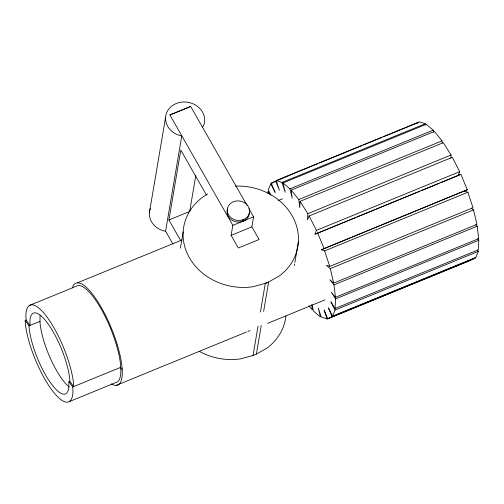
<?xml version="1.0" encoding="UTF-8"?>
<svg xmlns="http://www.w3.org/2000/svg" width="504" height="504" viewBox="0 0 504 504"><rect width="100%" height="100%" fill="white"/><g stroke="black" fill="none" stroke-linecap="round" stroke-linejoin="round"><path stroke-width="0.76" d="M26.126 320.04L25.2 320.424L29.043 325.804L29.037 326.762A43.464 12.386 67.7 0 0 48.73 380.167A43.464 12.386 67.7 0 0 68.828 387.544L68.878 381.597L69.81 381.213L69.817 380.255A43.464 12.386 67.7 0 0 50.129 326.857A43.464 12.386 67.7 0 0 30.026 319.479L29.975 325.426L26.126 320.04L25.868 315.466A52.088 14.843 67.7 0 1 47.893 318.27A52.088 14.843 67.7 0 1 73.395 382.026L73.653 386.599L69.81 381.213M40.055 315.365L39.992 322.276A43.464 12.386 67.7 0 0 69.168 386.996M267.983 193.423L268.096 191.205L270.169 194.519M450.897 158.117L451.055 155.005L443.331 142.663L300.082 201.342L299.76 207.572L298.777 199.54L291.186 190.102L434.435 131.424L442.027 140.868L442.291 143.054M300.082 201.342L307.812 213.677L307.49 219.908L309.103 215.958L452.353 157.28L459.692 171.681L458.073 175.638L440.622 182.782M477.66 238.417L478.8 240.238L478.309 249.827L335.066 308.505L335.551 298.916L331.361 292.219L335.462 297.322L478.712 238.644L477.187 226.195L475.814 224.494M149.36 212.915L165.558 117.533M169.898 114.962L190.663 106.457L169.898 114.962L232.817 225.345L231.109 235.374L238.31 247.999L259.075 239.494L251.874 226.869L253.581 216.84L248.907 208.643M172.96 244.119L165.589 231.204L181.793 135.822L179.096 135.28A19.637 17.117 9.6 0 1 166.477 113.161A19.637 17.117 9.6 0 1 191.117 103.068A19.637 17.117 9.6 0 1 203.736 125.187L202.558 127.317M180.558 240.377L168.916 219.971L180.791 150.085L206.445 195.061M180.388 248.189L183.154 231.903M195.817 175.373L189.687 211.466L168.916 219.971M242.203 221.502L242.468 219.927L245.341 218.642A11.195 9.759 9.6 0 0 244.308 202.583A11.195 9.759 9.6 0 0 227.512 208.246A11.195 9.759 9.6 0 0 240.036 220.431L242.468 219.927M243.596 220.928L243.867 219.353M199.225 351.307A57.891 50.463 9.6 0 0 240.641 358.848L253.052 355.459L258.054 325.994M260.429 312.039L265.299 283.349L268.632 281.982L263.623 311.447M253.052 355.459L256.378 354.091L261.255 325.401M294.311 265.627L294.575 264.077M294.84 262.527L298.399 241.592M272.217 183.254L270.761 183.847L268.286 189.913L270.976 195.193M459.692 171.681L316.443 230.353L314.83 234.31L460.858 174.252L467.303 189.731L321.275 249.789L324.62 250.91L467.87 192.238L472.985 207.743L329.742 266.414L326.397 265.293L330.277 268.594L333.717 283.065L476.967 224.387L473.527 209.916L471.303 208.032M470.301 260.266L327.058 318.938L324.11 310.01L327.776 318.812L332.067 316.682L328.394 307.875L332.59 316.109L335.066 310.042L478.309 251.364L477.609 249.99M478.309 251.364L475.839 257.431L332.59 316.109M256.378 354.091L267.221 347.955A57.891 50.463 9.6 0 0 285.951 316.014M270.761 183.847L275.134 192.427L271.259 183.135L298.091 171.769M415.731 123.852L418.799 122.327L383.166 136.924M458.073 175.638L460.858 174.252M321.275 249.789L467.303 189.731M275.549 181.005L279.418 190.292L276.186 180.489L419.429 121.81L425.244 123.757L425.704 125.162M299.546 171.177L317.722 163.731M319.177 163.132L362.08 145.561M363.535 144.963L381.711 137.516M271.259 183.135L275.625 181.352M276.186 180.489L281.994 182.435L425.244 123.757M281.994 182.435L285.233 192.238L283.027 182.952L426.271 124.28L433.207 130.171L433.717 132.313M283.027 182.952L289.964 188.849L433.207 130.171M77.44 282.807L182.19 239.898M278.208 200.573L282.568 198.784M29.66 305.355L76.614 286.121A52.088 14.843 67.7 0 1 101.121 308.921A52.088 14.843 67.7 0 1 120.349 362.792L120.865 371.939A52.088 14.843 67.7 0 1 117.073 382.057L69.193 401.669M232.817 225.345L253.581 216.84M298.777 199.54L442.027 140.868M231.109 235.374L251.874 226.869M29.043 325.804L40.005 321.319M307.812 213.677L451.055 155.005M315.554 234.013L355.547 217.633M357.002 217.035L419.536 191.419M420.991 190.827L439.173 183.38M330.277 268.594L473.527 209.916M25.2 320.424L25.458 324.998A52.088 14.843 67.7 0 0 50.961 388.748A52.088 14.843 67.7 0 0 72.986 391.558L72.727 386.978L120.607 367.366L122.176 369.564M333.717 283.065L329.837 279.764L333.938 284.867L477.187 226.195M116.248 385.371L246.456 332.035M247.911 331.437L250.091 330.548M267.555 323.392L325.017 299.855M335.551 298.916L478.8 240.238M332.067 316.682L475.31 258.004L471.019 260.14L327.776 318.812M165.589 231.204L162.899 230.662A19.637 17.117 9.6 0 1 150.28 208.536M464.524 191.117L467.87 192.238M327.058 318.938L321.243 316.997L318.295 308.064L320.405 316.947L313.469 311.056L311.888 304.391M308.983 305.789L312.304 309.916L311.737 305.267M68.878 381.597L72.727 386.978M335.066 308.505L330.87 301.808L335.066 310.042M190.663 106.457L246.96 205.229M309.103 215.958L316.443 230.353M317.608 232.93L324.059 248.409M324.62 250.91L329.742 266.414M289.964 188.849L292.169 198.135L291.186 190.102M333.938 284.867L335.462 297.322M72.393 287.841A55.056 15.687 67.7 0 1 111.623 328.791A55.056 15.687 67.7 0 1 111.34 383.909M249.322 212.568A11.195 9.759 9.6 0 1 245.076 220.216L242.569 221.426L239.765 222.006A11.195 9.759 9.6 0 1 227.556 208.801M235.368 186.121A57.891 50.463 9.6 0 1 293.58 218.465A57.891 50.463 9.6 0 1 279.474 275.846L267.076 282.864L252.895 286.732A57.891 50.463 9.6 0 1 187.898 254.885A57.891 50.463 9.6 0 1 207.667 193.964"/></g></svg>
